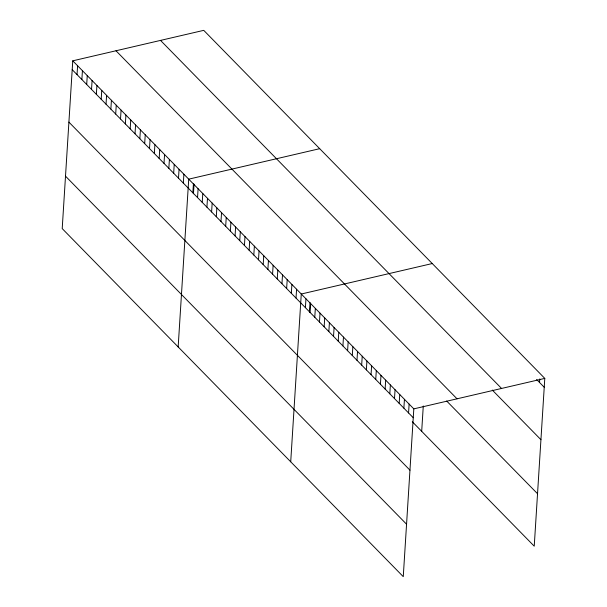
<?xml version="1.0" encoding="UTF-8"?>
<svg xmlns="http://www.w3.org/2000/svg" width="607" height="607" viewBox="0 0 607 607"><rect width="100%" height="100%" fill="white"/><g stroke="black" fill="none" stroke-linecap="round" stroke-linejoin="round"><path stroke-width="0.91" d="M72.764 60.821L62.21 228.604L403.26 576.65L413.815 408.868L72.764 60.821L203.74 30.35L544.79 378.396L534.236 546.179L412.312 421.751M77.036 74.615L77.597 65.753M81.869 79.547L82.431 70.685M86.702 84.479L87.256 75.609M91.536 89.404L92.089 80.541M96.361 94.335L96.923 85.473M101.194 99.267L101.756 90.405M106.028 104.199L106.582 95.337M110.861 109.131L111.415 100.269M115.694 114.063L116.248 105.193M120.52 118.987L121.081 110.125M125.353 123.919L125.915 115.057M130.186 128.851L130.74 119.989M135.02 133.783L135.573 124.921M139.845 138.715L140.407 129.852M144.678 143.647L145.24 134.784M149.512 148.571L150.066 139.709M154.345 153.503L154.899 144.641M159.171 158.435L159.732 149.572M164.004 163.366L164.565 154.504M168.837 168.298L169.399 159.436M173.67 173.23L174.224 164.368M178.504 178.162L179.057 169.292M183.329 183.086L183.891 174.224M178.162 346.938L188.724 179.156L319.699 148.685M192.851 192.806L193.413 183.944M193.458 193.762L194.065 184.149M197.541 197.594L198.102 188.731M202.23 202.374L202.791 193.512M206.919 207.162L207.48 198.299M211.608 211.949L212.169 203.087M216.297 216.737L216.858 207.875M220.986 221.517L221.547 212.655M225.683 226.305L226.236 217.443M230.372 231.092L230.926 222.23M235.061 235.88L235.615 227.01M239.75 240.66L240.304 231.798M244.439 245.448L244.993 236.586M249.128 250.236L249.682 241.374M253.817 255.016L254.371 246.154M258.506 259.804L259.06 250.941M263.195 264.591L263.749 255.729M267.884 269.379L268.438 260.517M272.573 274.159L273.127 265.297M277.262 278.947L277.824 270.085M281.952 283.735L282.513 274.872M286.641 288.522L287.202 279.652M291.33 293.302L291.891 284.44M296.019 298.09L296.58 289.228M290.715 461.79L301.269 294.016L432.245 263.544M305.397 307.658L305.958 298.796M309.418 312.097L310.025 302.483M310.086 312.446L310.647 303.583M314.775 317.233L315.337 308.371M319.464 322.021L320.026 313.159M324.153 326.801L324.715 317.939M328.85 331.589L329.404 322.727M333.539 336.377L334.093 327.514M338.228 341.164L338.782 332.302M342.917 345.944L343.471 337.082M347.606 350.732L348.16 341.87M352.295 355.52L352.849 346.658M356.984 360.308L357.538 351.438M361.673 365.088L362.227 356.226M366.362 369.875L366.916 361.013M371.052 374.663L371.605 365.801M375.741 379.443L376.302 370.581M380.43 384.231L380.991 375.369M385.119 389.019L385.68 380.157M389.808 393.806L390.369 384.944M394.497 398.587L395.058 389.724M399.186 403.374L399.747 394.512M403.875 408.162L404.437 399.3M408.564 412.95L409.126 404.08M421.69 431.327L423.284 405.977M539.547 382.478L539.767 378.927M413.815 408.868L544.79 378.396M536.611 379.481L544.236 387.258M160.521 40.403L501.572 388.457M492.285 390.051L540.936 439.703M115.99 50.768L457.033 398.814M446.676 401.015L537.536 493.734M72.21 69.684L413.253 417.73M68.91 122.128L409.96 470.175M65.51 176.159L406.561 524.205"/></g></svg>
